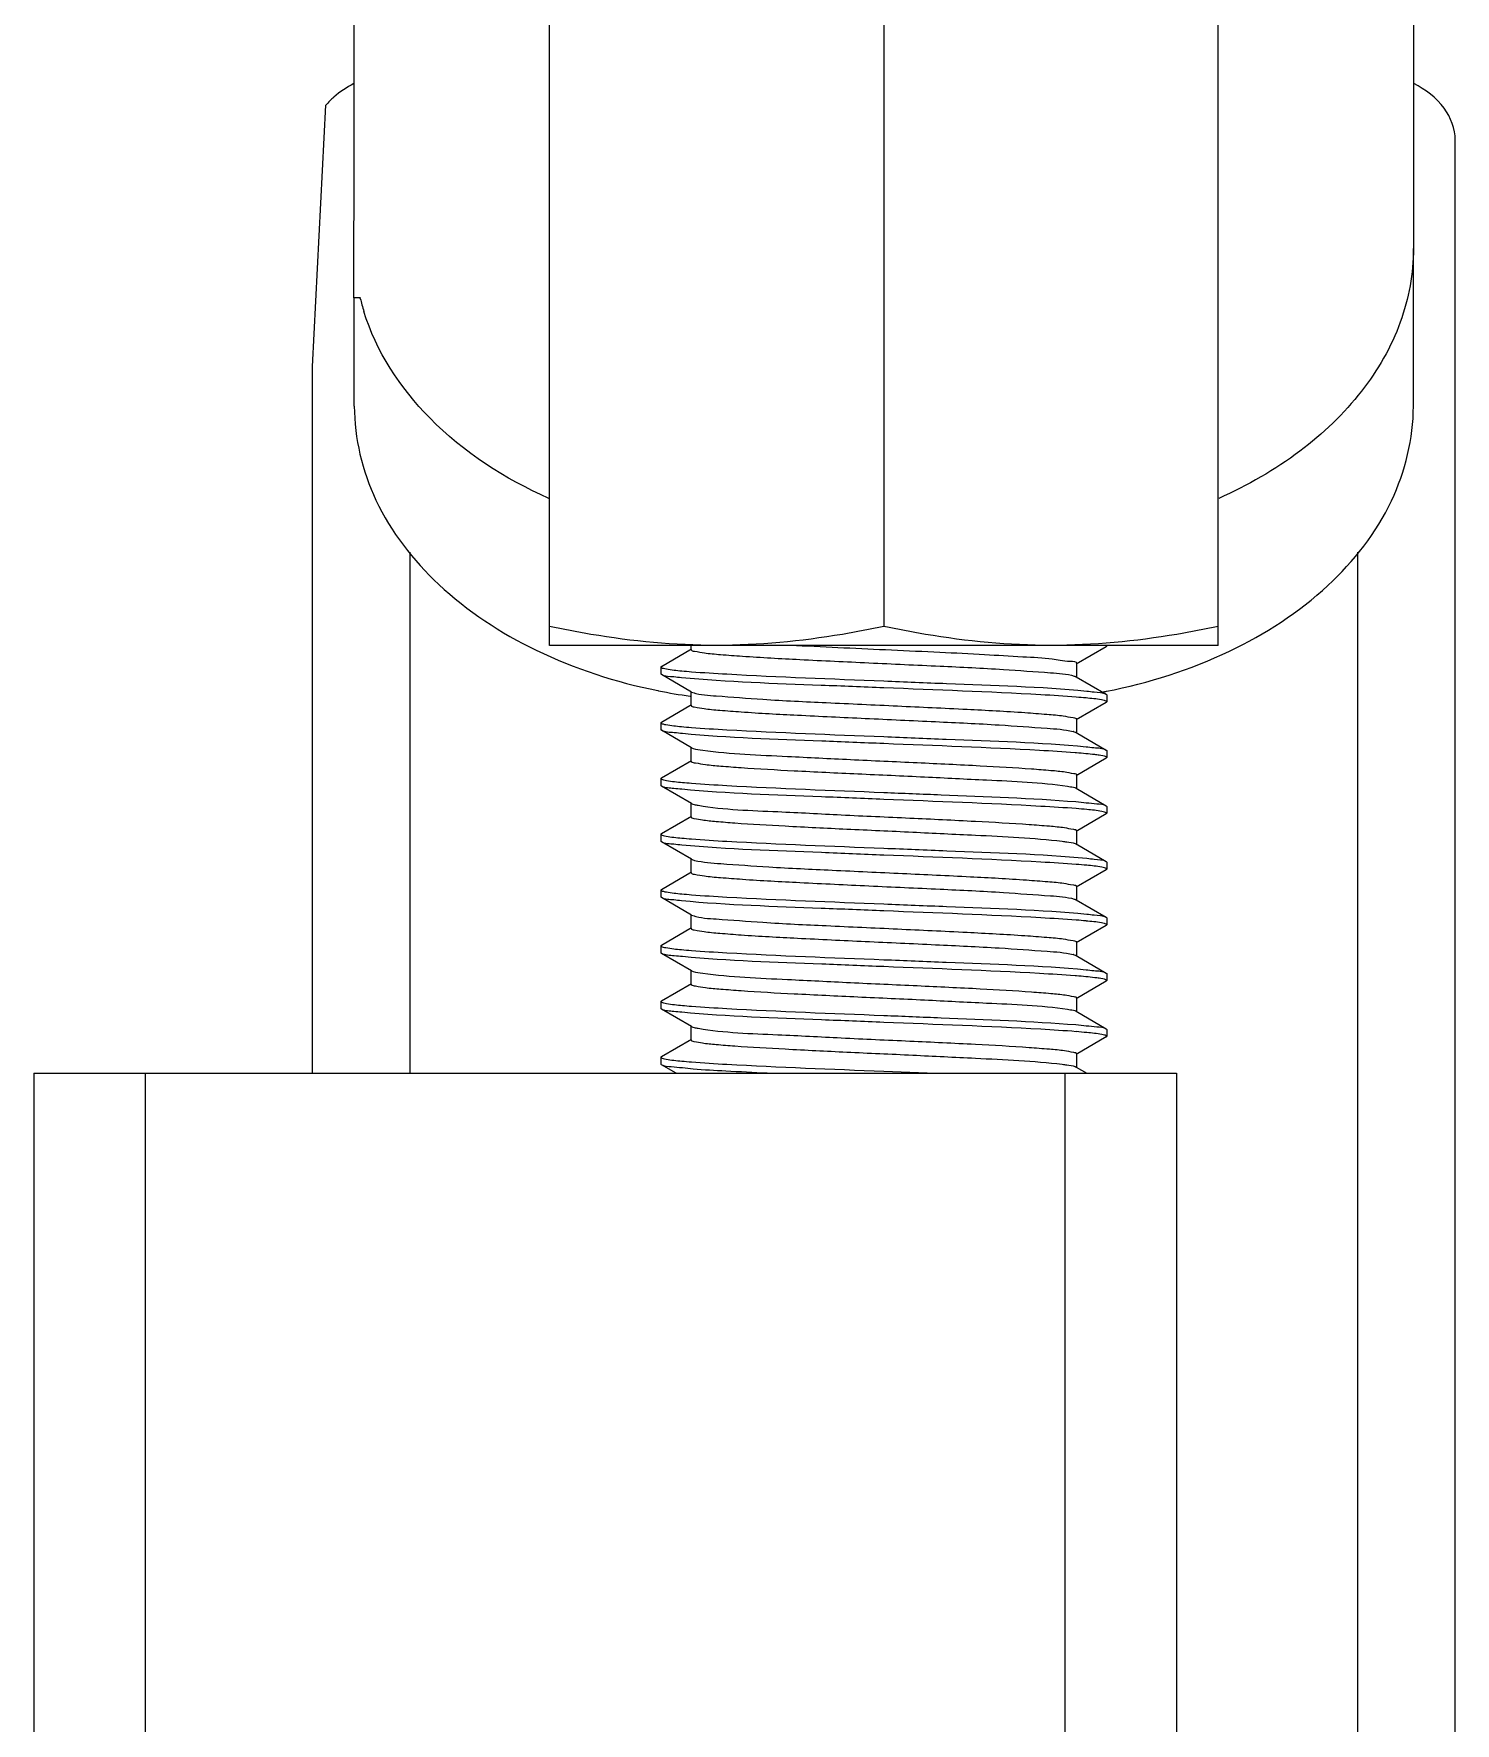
# Model space of a CAD drawing. Extents: x -409572 to -157272, y 600795 to 878326.
# Drawn here: x -396428.8 to -396168.1, y 806928.6 to 807238.3 of the extents above; entities that cross this region are included whole.
import ezdxf

# ---------------------------------------------------------------- set-up
doc = ezdxf.new("R2010")
doc.units = 0
doc.header["$LTSCALE"] = 1000
doc.header["$MEASUREMENT"] = 0
doc.layers.get('0').update_dxf_attribs({"linetype": 'CONTINUOUS'})

msp = doc.modelspace()

# ---------------------------------------------------------------- linework, layer by layer
for p, q in [((-396334.23, 807126.21), (-396334.23, 807517.89)), ((-396211.57, 807126.21), (-396211.57, 807517.89)), ((-396272.9, 807514.43), (-396272.9, 807129.67)), ((-396175.79, 807395.95), (-396175.79, 807198.97)), ((-396370, 807218.21), (-396370, 807343.27)), ((-396377.67, 807177.32), (-396375.21, 807225.25)), ((-396370.09, 807189.94), (-396370, 807218.21)), ((-396168.12, 805551.05), (-396168.12, 807218.85)), ((-396175.79, 807170.06), (-396175.79, 807198.97)), ((-396368.85, 807189.94), (-396370.09, 807189.94)), ((-396370, 807170.06), (-396370, 807189.94)), ((-396368.91, 807189.83), (-396368.93, 807189.92)), ((-396334.23, 807190.31), (-396334.29, 807190.31)), ((-396377.67, 807047.76), (-396377.67, 807177.32)), ((-396359.78, 807047.76), (-396359.78, 807143.29)), ((-396186.01, 805728.83), (-396186.01, 807143.29)), ((-396211.57, 807126.21), (-396334.23, 807126.21)), ((-396313.69, 807122.36), (-396308.14, 807125.58)), ((-396308.25, 807125.45), (-396308.25, 807126.21)), ((-396232.11, 807125.97), (-396237.65, 807122.76)), ((-396232.11, 807125.97), (-396232.01, 807126.09)), ((-396313.69, 807122.36), (-396313.78, 807122.25)), ((-396313.78, 807122.25), (-396313.78, 807120.98)), ((-396237.54, 807122.89), (-396237.54, 807120.34)), ((-396313.69, 807120.86), (-396313.78, 807120.98)), ((-396308.14, 807117.65), (-396313.69, 807120.86)), ((-396237.65, 807120.47), (-396232.11, 807117.25)), ((-396314.33, 807117.92), (-396314.22, 807117.9)), ((-396313.69, 807112.14), (-396308.14, 807115.35)), ((-396308.41, 807116.9), (-396308.28, 807116.89)), ((-396308.25, 807115.23), (-396308.25, 807117.78)), ((-396308.14, 807117.65), (-396307.94, 807117.56)), ((-396232.11, 807115.75), (-396237.65, 807112.54)), ((-396232.41, 807117.73), (-396232.3, 807117.75)), ((-396232.3, 807117.75), (-396232.17, 807117.78)), ((-396232.17, 807117.78), (-396232.09, 807117.79)), ((-396232.11, 807117.25), (-396232.01, 807117.14)), ((-396232.11, 807115.75), (-396232.01, 807115.86)), ((-396232.01, 807117.14), (-396232.01, 807115.86)), ((-396313.69, 807112.14), (-396313.78, 807112.03)), ((-396313.78, 807112.03), (-396313.78, 807110.75)), ((-396237.54, 807112.67), (-396237.54, 807110.11)), ((-396313.69, 807110.64), (-396313.78, 807110.75)), ((-396308.14, 807107.43), (-396313.69, 807110.64)), ((-396237.65, 807110.24), (-396232.11, 807107.03)), ((-396308.25, 807105), (-396308.25, 807107.56)), ((-396237.55, 807106.5), (-396237.84, 807106.52)), ((-396232.11, 807107.03), (-396232.01, 807106.92)), ((-396232.11, 807105.53), (-396232.01, 807105.64)), ((-396232.01, 807106.92), (-396232.01, 807105.64)), ((-396313.69, 807101.92), (-396308.14, 807105.13)), ((-396232.11, 807105.53), (-396237.65, 807102.32)), ((-396313.69, 807101.92), (-396313.78, 807101.81)), ((-396313.78, 807101.81), (-396313.78, 807100.53)), ((-396313.69, 807100.42), (-396313.78, 807100.53)), ((-396308.14, 807097.21), (-396313.69, 807100.42)), ((-396237.65, 807100.02), (-396232.11, 807096.81)), ((-396237.54, 807102.45), (-396237.54, 807099.89)), ((-396308.25, 807094.78), (-396308.25, 807097.34)), ((-396232.11, 807096.81), (-396232.01, 807096.7)), ((-396232.01, 807096.7), (-396232.01, 807095.42)), ((-396313.69, 807091.7), (-396308.14, 807094.91)), ((-396232.11, 807095.31), (-396237.65, 807092.1)), ((-396232.11, 807095.31), (-396232.01, 807095.42)), ((-396313.69, 807091.7), (-396313.78, 807091.59)), ((-396313.78, 807091.59), (-396313.78, 807090.31)), ((-396313.69, 807090.2), (-396313.78, 807090.31)), ((-396308.14, 807086.99), (-396313.69, 807090.2)), ((-396237.54, 807092.23), (-396237.54, 807089.67)), ((-396308.25, 807084.56), (-396308.25, 807087.12)), ((-396237.81, 807089.87), (-396237.65, 807089.8)), ((-396237.65, 807089.8), (-396232.11, 807086.59)), ((-396313.69, 807081.48), (-396308.14, 807084.69)), ((-396232.11, 807085.09), (-396237.65, 807081.87)), ((-396232.11, 807086.59), (-396232.01, 807086.48)), ((-396232.11, 807085.09), (-396232.01, 807085.2)), ((-396232.01, 807086.48), (-396232.01, 807085.2)), ((-396313.69, 807081.48), (-396313.78, 807081.36)), ((-396313.78, 807081.37), (-396313.78, 807080.09)), ((-396237.54, 807082), (-396237.54, 807079.45)), ((-396313.69, 807079.98), (-396313.78, 807080.09)), ((-396308.14, 807076.76), (-396313.69, 807079.98)), ((-396237.65, 807079.58), (-396232.11, 807076.37)), ((-396308.25, 807074.34), (-396308.25, 807076.89)), ((-396308.14, 807076.76), (-396307.94, 807076.68)), ((-396232.11, 807074.86), (-396237.65, 807071.65)), ((-396232.11, 807076.37), (-396232.01, 807076.25)), ((-396232.11, 807074.86), (-396232.01, 807074.98)), ((-396232.01, 807076.25), (-396232.01, 807074.98)), ((-396313.69, 807071.26), (-396308.14, 807074.47)), ((-396237.54, 807071.78), (-396237.54, 807069.23)), ((-396313.69, 807071.26), (-396313.78, 807071.14)), ((-396313.78, 807071.14), (-396313.78, 807069.87)), ((-396313.69, 807069.75), (-396313.78, 807069.87)), ((-396308.14, 807066.54), (-396313.69, 807069.75)), ((-396237.65, 807069.36), (-396232.11, 807066.14)), ((-396308.25, 807064.12), (-396308.25, 807066.67)), ((-396237.55, 807065.61), (-396237.84, 807065.63)), ((-396232.11, 807066.14), (-396232.01, 807066.03)), ((-396232.01, 807066.03), (-396232.01, 807064.75)), ((-396313.69, 807061.03), (-396308.14, 807064.25)), ((-396232.11, 807064.64), (-396237.65, 807061.43)), ((-396232.11, 807064.64), (-396232.01, 807064.75)), ((-396313.69, 807061.03), (-396313.78, 807060.92)), ((-396313.78, 807060.92), (-396313.78, 807059.64)), ((-396313.69, 807059.53), (-396313.78, 807059.64)), ((-396308.14, 807056.32), (-396313.69, 807059.53)), ((-396237.54, 807061.56), (-396237.54, 807059)), ((-396308.25, 807053.89), (-396308.25, 807056.45)), ((-396237.65, 807059.13), (-396232.11, 807055.92)), ((-396313.69, 807050.81), (-396308.14, 807054.02)), ((-396232.11, 807054.42), (-396237.65, 807051.21)), ((-396232.11, 807055.92), (-396232.01, 807055.81)), ((-396232.11, 807054.42), (-396232.01, 807054.53)), ((-396232.01, 807055.81), (-396232.01, 807054.53)), ((-396313.69, 807050.81), (-396313.78, 807050.7)), ((-396313.78, 807050.7), (-396313.78, 807049.42)), ((-396237.54, 807051.34), (-396237.54, 807048.78)), ((-396428.78, 807047.76), (-396428.78, 805350.94)), ((-396428.78, 807047.76), (-396219.23, 807047.76)), ((-396408.34, 807047.76), (-396408.34, 805350.94)), ((-396313.69, 807049.31), (-396313.78, 807049.42)), ((-396311.01, 807047.76), (-396313.69, 807049.31)), ((-396272.9, 807048.14), (-396263.34, 807047.76)), ((-396239.68, 807047.76), (-396239.68, 805350.94)), ((-396237.81, 807048.98), (-396237.65, 807048.91)), ((-396237.65, 807048.91), (-396235.66, 807047.76)), ((-396219.23, 807047.76), (-396219.23, 805350.94))]:
    msp.add_line(p, q)
for centre, radius, start, end in [((-396329.61, 807199.34), 40.43, 193.6087, 197.1011), ((-396299.15, 807237.26), 116.22, 264.6627, 265.5428), ((-396293.83, 807219.85), 103.98, 258.6907, 261.9357), ((-396307.17, 807119.8), 2.36, 250.9561, 252.0907), ((-396246.6, 807001.39), 115.68, 84.6498, 85.5433), ((-396251.8, 807218.98), 103.09, 280.5328, 280.8408), ((-396299.27, 807225.5), 114.68, 264.6243, 265.5438), ((-396239.48, 807105.09), 5.49, 75.6696, 76.5396), ((-396298.93, 807219.34), 118.75, 264.7268, 265.5405), ((-396246.31, 806984.47), 112.15, 84.5514, 85.5534), ((-396299.17, 807206.33), 115.95, 264.6569, 265.5429), ((-396246.38, 806973.42), 112.98, 84.5776, 85.5479), ((-396299.15, 807196.37), 116.22, 264.6627, 265.5428), ((-396307.17, 807078.91), 2.36, 250.9561, 252.0907), ((-396246.6, 806960.51), 115.68, 84.6498, 85.5433), ((-396299.27, 807184.61), 114.68, 264.6243, 265.5438), ((-396239.48, 807064.2), 5.49, 75.6696, 76.5396), ((-396298.93, 807178.45), 118.75, 264.7268, 265.5405), ((-396246.31, 806943.58), 112.15, 84.5514, 85.5534), ((-396299.17, 807165.44), 115.95, 264.6569, 265.5429)]:
    msp.add_arc(centre, radius, start, end)
for points in [[(-396373.77, 807226.73), (-396374.28, 807226.28), (-396374.77, 807225.78), (-396375.21, 807225.25)], [(-396370.06, 807229.2), (-396371.39, 807228.54), (-396372.66, 807227.72), (-396373.77, 807226.73)]]:
    msp.add_open_spline(points, degree=3)
for points, knots in [([(-396168.12, 807218.85), (-396168.12, 807220.9), (-396169.83, 807225.4), (-396173.59, 807228.14), (-396175.74, 807229.2)], [0, 0, 0, 0, 0.461863, 1, 1, 1, 1]), ([(-396175.79, 807198.97), (-396175.79, 807194.4), (-396177.53, 807184.92), (-396184.99, 807172.03), (-396196.59, 807161.01), (-396206.22, 807155.51), (-396211.44, 807153.17)], [0, 0, 0, 0, 0.22414, 0.461145, 0.71917, 1, 1, 1, 1]), ([(-396334.35, 807153.17), (-396342.36, 807156.75), (-396356.56, 807165.77), (-396366, 807180.13), (-396368.25, 807187.45)], [0, 0, 0, 0, 0.533925, 1, 1, 1, 1]), ([(-396370, 807170.06), (-396370, 807164.16), (-396366.99, 807151.72), (-396354.71, 807136.02), (-396336.5, 807124.13), (-396322.02, 807119.47), (-396314.33, 807117.92)], [0, 0, 0, 0, 0.215544, 0.450343, 0.712966, 1, 1, 1, 1]), ([(-396232.09, 807117.79), (-396224.33, 807119.31), (-396209.71, 807123.92), (-396191.29, 807135.81), (-396178.85, 807151.59), (-396175.79, 807164.12), (-396175.79, 807170.06)], [0, 0, 0, 0, 0.287139, 0.549905, 0.784678, 1, 1, 1, 1]), ([(-396303.56, 807126.21), (-396311.28, 807126.21), (-396321.59, 807127.2), (-396331.7, 807129.14), (-396334.23, 807129.67)], [0, 0, 0, 0, 0.749211, 1, 1, 1, 1]), ([(-396272.9, 807129.67), (-396275.42, 807129.14), (-396285.53, 807127.2), (-396295.85, 807126.21), (-396303.56, 807126.21)], [0, 0, 0, 0, 0.250789, 1, 1, 1, 1]), ([(-396242.23, 807126.21), (-396249.94, 807126.21), (-396260.26, 807127.2), (-396270.37, 807129.14), (-396272.9, 807129.67)], [0, 0, 0, 0, 0.749211, 1, 1, 1, 1]), ([(-396211.57, 807129.67), (-396214.09, 807129.14), (-396224.2, 807127.2), (-396234.52, 807126.21), (-396242.23, 807126.21)], [0, 0, 0, 0, 0.250789, 1, 1, 1, 1]), ([(-396308.25, 807125.45), (-396308.25, 807125.22), (-396307.05, 807125.08), (-396305.57, 807124.75), (-396302.45, 807124.51), (-396296.72, 807124.06), (-396287.58, 807123.58), (-396275.52, 807123.01), (-396263.07, 807122.43), (-396251.96, 807121.93), (-396243.78, 807121.27), (-396239.38, 807121.01), (-396237.97, 807120.59)], [0, 0, 0, 0, 0.009703, 0.035887, 0.07813, 0.135078, 0.284815, 0.464601, 0.649729, 0.81476, 0.937049, 1, 1, 1, 1]), ([(-396288.94, 807126.21), (-396283.13, 807125.91), (-396274.35, 807125.52), (-396262.86, 807124.98), (-396254.78, 807124.6), (-396248.07, 807124.14), (-396242.43, 807123.92), (-396239.86, 807123.27), (-396237.54, 807123.3), (-396237.54, 807122.89)], [0, 0, 0, 0, 0.338564, 0.510837, 0.670229, 0.806445, 0.910702, 0.97638, 1, 1, 1, 1]), ([(-396232.01, 807126.09), (-396232.01, 807126.11), (-396232.05, 807126.17), (-396232.1, 807126.2), (-396232.14, 807126.21)], [0, 0, 0, 0, 0.384576, 1, 1, 1, 1]), ([(-396313.78, 807122.25), (-396313.78, 807122.2), (-396313.59, 807122.08), (-396313.43, 807122.04), (-396313.31, 807122.01)], [0, 0, 0, 0, 0.314295, 1, 1, 1, 1]), ([(-396313.31, 807122.01), (-396313.14, 807121.96), (-396312.02, 807121.74), (-396310.9, 807121.63), (-396309.96, 807121.54)], [0, 0, 0, 0, 0.163341, 1, 1, 1, 1]), ([(-396308.18, 807121.39), (-396306.01, 807121.22), (-396294.26, 807120.51), (-396282.49, 807120.08), (-396272.9, 807119.7)], [0, 0, 0, 0, 0.184553, 1, 1, 1, 1]), ([(-396310.02, 807120.27), (-396310.49, 807120.32), (-396311.7, 807120.49), (-396313.02, 807120.48), (-396313.69, 807120.86)], [0, 0, 0, 0, 0.379133, 1, 1, 1, 1]), ([(-396272.9, 807118.42), (-396276.72, 807118.57), (-396289.1, 807119.1), (-396301.5, 807119.46), (-396310.02, 807120.27)], [0, 0, 0, 0, 0.309073, 1, 1, 1, 1]), ([(-396272.9, 807119.7), (-396269.06, 807119.54), (-396256.66, 807119.01), (-396244.23, 807118.66), (-396235.7, 807117.84)], [0, 0, 0, 0, 0.309586, 1, 1, 1, 1]), ([(-396237.61, 807116.73), (-396239.78, 807116.9), (-396251.53, 807117.61), (-396263.3, 807118.04), (-396272.9, 807118.42)], [0, 0, 0, 0, 0.184541, 1, 1, 1, 1]), ([(-396237.97, 807120.59), (-396237.91, 807120.57), (-396237.8, 807120.54), (-396237.7, 807120.49), (-396237.65, 807120.47)], [0, 0, 0, 0, 0.569522, 1, 1, 1, 1]), ([(-396308.25, 807115.23), (-396308.25, 807115), (-396307.08, 807114.86), (-396305.64, 807114.54), (-396302.59, 807114.3), (-396296.99, 807113.85), (-396288.03, 807113.38), (-396276.16, 807112.82), (-396263.83, 807112.25), (-396252.71, 807111.73), (-396244.32, 807111.12), (-396239.76, 807110.8), (-396238.2, 807110.43)], [0, 0, 0, 0, 0.009517, 0.035128, 0.076492, 0.132277, 0.279305, 0.456588, 0.640385, 0.806077, 0.931494, 1, 1, 1, 1]), ([(-396307.89, 807117.55), (-396306.52, 807117.11), (-396302.18, 807116.88), (-396294.08, 807116.2), (-396282.97, 807115.7), (-396270.49, 807115.11), (-396258.37, 807114.55), (-396249.16, 807114.07), (-396243.39, 807113.62), (-396240.24, 807113.37), (-396238.76, 807113.04), (-396237.54, 807112.9), (-396237.54, 807112.67)], [0, 0, 0, 0, 0.061098, 0.182334, 0.347135, 0.532706, 0.713328, 0.863975, 0.921317, 0.963856, 0.990226, 1, 1, 1, 1]), ([(-396232.46, 807116.11), (-396232.64, 807116.15), (-396233.75, 807116.38), (-396234.87, 807116.48), (-396235.82, 807116.57)], [0, 0, 0, 0, 0.16229, 1, 1, 1, 1]), ([(-396235.7, 807117.84), (-396235.24, 807117.79), (-396234.06, 807117.63), (-396232.76, 807117.63), (-396232.11, 807117.25)], [0, 0, 0, 0, 0.378727, 1, 1, 1, 1]), ([(-396232.01, 807115.86), (-396232.01, 807115.92), (-396232.19, 807116.04), (-396232.35, 807116.08), (-396232.46, 807116.11)], [0, 0, 0, 0, 0.315177, 1, 1, 1, 1]), ([(-396313.78, 807112.03), (-396313.78, 807111.98), (-396313.62, 807111.87), (-396313.48, 807111.83), (-396313.38, 807111.8)], [0, 0, 0, 0, 0.319254, 1, 1, 1, 1]), ([(-396309.85, 807110.03), (-396310.34, 807110.08), (-396311.61, 807110.26), (-396312.99, 807110.24), (-396313.69, 807110.64)], [0, 0, 0, 0, 0.380051, 1, 1, 1, 1]), ([(-396313.38, 807111.8), (-396313.2, 807111.75), (-396312.09, 807111.52), (-396310.97, 807111.42), (-396310.02, 807111.33)], [0, 0, 0, 0, 0.159053, 1, 1, 1, 1]), ([(-396272.9, 807108.2), (-396276.69, 807108.35), (-396289.01, 807108.87), (-396301.35, 807109.24), (-396309.85, 807110.03)], [0, 0, 0, 0, 0.307895, 1, 1, 1, 1]), ([(-396308.18, 807111.17), (-396306.02, 807111), (-396294.26, 807110.29), (-396282.49, 807109.86), (-396272.9, 807109.48)], [0, 0, 0, 0, 0.184509, 1, 1, 1, 1]), ([(-396272.9, 807109.48), (-396269.08, 807109.32), (-396256.72, 807108.8), (-396244.33, 807108.43), (-396235.82, 807107.63)], [0, 0, 0, 0, 0.308784, 1, 1, 1, 1]), ([(-396238.12, 807110.41), (-396238.03, 807110.39), (-396237.87, 807110.34), (-396237.71, 807110.28), (-396237.65, 807110.24)], [0, 0, 0, 0, 0.585672, 1, 1, 1, 1]), ([(-396308.14, 807107.43), (-396308.06, 807107.38), (-396307.4, 807107.15), (-396306.71, 807107.07), (-396306.12, 807106.99)], [0, 0, 0, 0, 0.140461, 1, 1, 1, 1]), ([(-396306.12, 807106.99), (-396300.97, 807106.3), (-396291.91, 807105.95), (-396278.79, 807105.26), (-396267, 807104.74), (-396255.95, 807104.2), (-396247.72, 807103.75), (-396242.63, 807103.33), (-396239.89, 807103.1), (-396238.59, 807102.8), (-396237.54, 807102.65), (-396237.54, 807102.45)], [0, 0, 0, 0, 0.226556, 0.394464, 0.573122, 0.741029, 0.877994, 0.929534, 0.967621, 0.99116, 1, 1, 1, 1]), ([(-396237.84, 807106.52), (-396240.01, 807106.69), (-396251.69, 807107.39), (-396263.38, 807107.82), (-396272.9, 807108.2)], [0, 0, 0, 0, 0.186017, 1, 1, 1, 1]), ([(-396233.42, 807106.07), (-396233.68, 807106.11), (-396235.05, 807106.29), (-396236.43, 807106.41), (-396237.55, 807106.5)], [0, 0, 0, 0, 0.190958, 1, 1, 1, 1]), ([(-396235.82, 807107.63), (-396235.34, 807107.58), (-396234.12, 807107.41), (-396232.78, 807107.42), (-396232.11, 807107.03)], [0, 0, 0, 0, 0.379378, 1, 1, 1, 1]), ([(-396232.01, 807105.64), (-396232.01, 807105.69), (-396232.49, 807106.03), (-396232.97, 807106), (-396233.42, 807106.07)], [0, 0, 0, 0, 0.092798, 1, 1, 1, 1]), ([(-396308.25, 807105), (-396308.25, 807104.99), (-396308.25, 807104.97), (-396308.23, 807104.95), (-396308.22, 807104.94)], [0, 0, 0, 0, 0.463467, 1, 1, 1, 1]), ([(-396308.22, 807104.94), (-396308.05, 807104.73), (-396307.06, 807104.62), (-396305.33, 807104.29), (-396302.49, 807104.06), (-396297.1, 807103.64), (-396288.71, 807103.19), (-396277.49, 807102.65), (-396265.71, 807102.14), (-396252.9, 807101.44), (-396244.13, 807101.14), (-396239.23, 807100.4)], [0, 0, 0, 0, 0.011937, 0.038615, 0.07957, 0.133598, 0.274096, 0.443272, 0.620779, 0.785256, 1, 1, 1, 1]), ([(-396313.78, 807101.81), (-396313.78, 807101.75), (-396313.58, 807101.63), (-396313.43, 807101.59), (-396313.3, 807101.56)], [0, 0, 0, 0, 0.312916, 1, 1, 1, 1]), ([(-396309.97, 807099.82), (-396310.44, 807099.87), (-396311.67, 807100.04), (-396313.01, 807100.03), (-396313.69, 807100.42)], [0, 0, 0, 0, 0.379419, 1, 1, 1, 1]), ([(-396313.3, 807101.56), (-396313.12, 807101.51), (-396311.98, 807101.29), (-396310.82, 807101.18), (-396309.85, 807101.09)], [0, 0, 0, 0, 0.163149, 1, 1, 1, 1]), ([(-396272.9, 807097.98), (-396276.71, 807098.13), (-396289.07, 807098.65), (-396301.45, 807099.02), (-396309.97, 807099.82)], [0, 0, 0, 0, 0.308711, 1, 1, 1, 1]), ([(-396308.17, 807100.95), (-396306, 807100.78), (-396294.25, 807100.07), (-396282.49, 807099.64), (-396272.9, 807099.25)], [0, 0, 0, 0, 0.184619, 1, 1, 1, 1]), ([(-396239.23, 807100.4), (-396239.04, 807100.37), (-396238.51, 807100.27), (-396237.96, 807100.2), (-396237.65, 807100.02)], [0, 0, 0, 0, 0.353551, 1, 1, 1, 1]), ([(-396308.14, 807097.21), (-396308.01, 807097.13), (-396307.61, 807097.02), (-396307.21, 807096.94), (-396306.96, 807096.9)], [0, 0, 0, 0, 0.374139, 1, 1, 1, 1]), ([(-396306.96, 807096.9), (-396302.13, 807096.07), (-396293.33, 807095.84), (-396280.39, 807095.1), (-396268.31, 807094.58), (-396256.85, 807094.02), (-396248.26, 807093.56), (-396242.91, 807093.13), (-396240.02, 807092.89), (-396238.65, 807092.58), (-396237.54, 807092.44), (-396237.54, 807092.23)], [0, 0, 0, 0, 0.210773, 0.377666, 0.558838, 0.731273, 0.873076, 0.926648, 0.966309, 0.990838, 1, 1, 1, 1]), ([(-396272.9, 807099.25), (-396269.4, 807099.11), (-396257.65, 807098.63), (-396245.9, 807098.21), (-396237.67, 807097.56)], [0, 0, 0, 0, 0.297814, 1, 1, 1, 1]), ([(-396237.61, 807096.28), (-396239.78, 807096.45), (-396251.53, 807097.16), (-396263.3, 807097.59), (-396272.9, 807097.98)], [0, 0, 0, 0, 0.184504, 1, 1, 1, 1]), ([(-396237.67, 807097.56), (-396236.39, 807097.46), (-396234.58, 807097.21), (-396232.62, 807097.11), (-396232.11, 807096.81)], [0, 0, 0, 0, 0.683777, 1, 1, 1, 1]), ([(-396308.25, 807094.78), (-396308.25, 807094.58), (-396307.24, 807094.43), (-396305.96, 807094.15), (-396303.3, 807093.91), (-396298.33, 807093.5), (-396290.29, 807093.05), (-396279.45, 807092.52), (-396267.81, 807092), (-396254.63, 807091.33), (-396245.46, 807090.95), (-396240.17, 807090.3)], [0, 0, 0, 0, 0.008683, 0.031763, 0.069103, 0.119686, 0.254361, 0.420111, 0.597552, 0.765912, 1, 1, 1, 1]), ([(-396232.43, 807095.65), (-396232.59, 807095.7), (-396233.66, 807095.92), (-396234.75, 807096.03), (-396235.66, 807096.11)], [0, 0, 0, 0, 0.160861, 1, 1, 1, 1]), ([(-396232.01, 807095.42), (-396232.01, 807095.47), (-396232.18, 807095.58), (-396232.32, 807095.62), (-396232.43, 807095.65)], [0, 0, 0, 0, 0.319044, 1, 1, 1, 1]), ([(-396313.78, 807091.59), (-396313.78, 807091.54), (-396313.62, 807091.42), (-396313.47, 807091.38), (-396313.37, 807091.35)], [0, 0, 0, 0, 0.318137, 1, 1, 1, 1]), ([(-396309.96, 807089.6), (-396310.43, 807089.64), (-396311.66, 807089.82), (-396313.01, 807089.8), (-396313.69, 807090.2)], [0, 0, 0, 0, 0.379512, 1, 1, 1, 1]), ([(-396313.37, 807091.35), (-396313.19, 807091.31), (-396312.07, 807091.08), (-396310.92, 807090.97), (-396309.97, 807090.88)], [0, 0, 0, 0, 0.159502, 1, 1, 1, 1]), ([(-396308.18, 807090.73), (-396306.01, 807090.55), (-396294.26, 807089.84), (-396282.49, 807089.41), (-396272.9, 807089.03)], [0, 0, 0, 0, 0.184538, 1, 1, 1, 1]), ([(-396240.17, 807090.3), (-396239.9, 807090.27), (-396239.11, 807090.16), (-396238.3, 807090.06), (-396237.81, 807089.87)], [0, 0, 0, 0, 0.341642, 1, 1, 1, 1]), ([(-396272.9, 807087.75), (-396276.71, 807087.91), (-396289.07, 807088.43), (-396301.44, 807088.8), (-396309.96, 807089.6)], [0, 0, 0, 0, 0.308641, 1, 1, 1, 1]), ([(-396272.9, 807089.03), (-396269.05, 807088.88), (-396256.63, 807088.35), (-396244.2, 807087.99), (-396235.66, 807087.17)], [0, 0, 0, 0, 0.309919, 1, 1, 1, 1]), ([(-396237.61, 807086.06), (-396239.77, 807086.23), (-396251.53, 807086.94), (-396263.3, 807087.37), (-396272.9, 807087.75)], [0, 0, 0, 0, 0.184493, 1, 1, 1, 1]), ([(-396235.66, 807087.17), (-396235.21, 807087.13), (-396234.03, 807086.96), (-396232.75, 807086.96), (-396232.11, 807086.59)], [0, 0, 0, 0, 0.378482, 1, 1, 1, 1]), ([(-396308.25, 807084.56), (-396308.25, 807084.33), (-396307.05, 807084.19), (-396305.57, 807083.86), (-396302.45, 807083.62), (-396296.72, 807083.17), (-396287.58, 807082.69), (-396275.52, 807082.12), (-396263.07, 807081.54), (-396251.96, 807081.04), (-396243.78, 807080.38), (-396239.38, 807080.12), (-396237.97, 807079.7)], [0, 0, 0, 0, 0.009703, 0.035887, 0.07813, 0.135078, 0.284815, 0.464601, 0.649729, 0.81476, 0.937049, 1, 1, 1, 1]), ([(-396308.14, 807086.99), (-396308.07, 807086.95), (-396307.89, 807086.88), (-396307.7, 807086.83), (-396307.59, 807086.8)], [0, 0, 0, 0, 0.406881, 1, 1, 1, 1]), ([(-396307.59, 807086.8), (-396306.03, 807086.43), (-396301.46, 807086.11), (-396293.08, 807085.5), (-396281.95, 807084.98), (-396269.62, 807084.41), (-396257.76, 807083.85), (-396248.8, 807083.38), (-396243.2, 807082.93), (-396240.15, 807082.69), (-396238.72, 807082.37), (-396237.54, 807082.23), (-396237.54, 807082)], [0, 0, 0, 0, 0.068576, 0.194029, 0.359725, 0.543506, 0.720761, 0.867753, 0.923531, 0.964877, 0.99049, 1, 1, 1, 1]), ([(-396232.43, 807085.43), (-396232.6, 807085.48), (-396233.68, 807085.7), (-396234.78, 807085.81), (-396235.7, 807085.9)], [0, 0, 0, 0, 0.160696, 1, 1, 1, 1]), ([(-396232.01, 807085.2), (-396232.01, 807085.25), (-396232.18, 807085.36), (-396232.32, 807085.4), (-396232.43, 807085.43)], [0, 0, 0, 0, 0.318595, 1, 1, 1, 1]), ([(-396313.78, 807081.36), (-396313.78, 807081.31), (-396313.59, 807081.19), (-396313.43, 807081.15), (-396313.31, 807081.12)], [0, 0, 0, 0, 0.314295, 1, 1, 1, 1]), ([(-396313.31, 807081.12), (-396313.14, 807081.07), (-396312.02, 807080.85), (-396310.9, 807080.74), (-396309.96, 807080.66)], [0, 0, 0, 0, 0.163341, 1, 1, 1, 1]), ([(-396310.02, 807079.38), (-396310.49, 807079.43), (-396311.7, 807079.6), (-396313.02, 807079.59), (-396313.69, 807079.98)], [0, 0, 0, 0, 0.379133, 1, 1, 1, 1]), ([(-396272.9, 807077.53), (-396276.72, 807077.68), (-396289.1, 807078.21), (-396301.5, 807078.57), (-396310.02, 807079.38)], [0, 0, 0, 0, 0.309073, 1, 1, 1, 1]), ([(-396308.18, 807080.5), (-396306.01, 807080.33), (-396294.26, 807079.62), (-396282.49, 807079.19), (-396272.9, 807078.81)], [0, 0, 0, 0, 0.184553, 1, 1, 1, 1]), ([(-396272.9, 807078.81), (-396269.06, 807078.66), (-396256.66, 807078.13), (-396244.23, 807077.77), (-396235.7, 807076.95)], [0, 0, 0, 0, 0.309586, 1, 1, 1, 1]), ([(-396237.97, 807079.7), (-396237.91, 807079.68), (-396237.8, 807079.65), (-396237.7, 807079.6), (-396237.65, 807079.58)], [0, 0, 0, 0, 0.569522, 1, 1, 1, 1]), ([(-396307.89, 807076.66), (-396306.52, 807076.22), (-396302.18, 807075.99), (-396294.08, 807075.31), (-396282.97, 807074.81), (-396270.49, 807074.23), (-396258.37, 807073.66), (-396249.16, 807073.18), (-396243.39, 807072.73), (-396240.24, 807072.49), (-396238.76, 807072.15), (-396237.54, 807072.01), (-396237.54, 807071.78)], [0, 0, 0, 0, 0.061098, 0.182334, 0.347135, 0.532706, 0.713328, 0.863975, 0.921317, 0.963856, 0.990226, 1, 1, 1, 1]), ([(-396237.61, 807075.84), (-396239.78, 807076.01), (-396251.53, 807076.72), (-396263.3, 807077.15), (-396272.9, 807077.53)], [0, 0, 0, 0, 0.184541, 1, 1, 1, 1]), ([(-396232.46, 807075.22), (-396232.64, 807075.27), (-396233.75, 807075.49), (-396234.87, 807075.6), (-396235.82, 807075.68)], [0, 0, 0, 0, 0.16229, 1, 1, 1, 1]), ([(-396235.7, 807076.95), (-396235.24, 807076.91), (-396234.06, 807076.74), (-396232.76, 807076.75), (-396232.11, 807076.37)], [0, 0, 0, 0, 0.378727, 1, 1, 1, 1]), ([(-396232.01, 807074.98), (-396232.01, 807075.03), (-396232.19, 807075.15), (-396232.35, 807075.19), (-396232.46, 807075.22)], [0, 0, 0, 0, 0.315177, 1, 1, 1, 1]), ([(-396308.25, 807074.34), (-396308.25, 807074.11), (-396307.08, 807073.97), (-396305.64, 807073.65), (-396302.59, 807073.41), (-396296.99, 807072.96), (-396288.03, 807072.49), (-396276.16, 807071.93), (-396263.83, 807071.36), (-396252.71, 807070.84), (-396244.32, 807070.23), (-396239.76, 807069.92), (-396238.2, 807069.54)], [0, 0, 0, 0, 0.009517, 0.035128, 0.076492, 0.132277, 0.279305, 0.456588, 0.640385, 0.806077, 0.931494, 1, 1, 1, 1]), ([(-396313.78, 807071.14), (-396313.78, 807071.09), (-396313.62, 807070.98), (-396313.48, 807070.94), (-396313.38, 807070.91)], [0, 0, 0, 0, 0.319254, 1, 1, 1, 1]), ([(-396309.85, 807069.15), (-396310.34, 807069.19), (-396311.61, 807069.37), (-396312.99, 807069.35), (-396313.69, 807069.75)], [0, 0, 0, 0, 0.380051, 1, 1, 1, 1]), ([(-396313.38, 807070.91), (-396313.2, 807070.86), (-396312.09, 807070.64), (-396310.97, 807070.53), (-396310.02, 807070.44)], [0, 0, 0, 0, 0.159053, 1, 1, 1, 1]), ([(-396272.9, 807067.31), (-396276.69, 807067.46), (-396289.01, 807067.98), (-396301.35, 807068.36), (-396309.85, 807069.15)], [0, 0, 0, 0, 0.307895, 1, 1, 1, 1]), ([(-396308.18, 807070.28), (-396306.02, 807070.11), (-396294.26, 807069.4), (-396282.49, 807068.97), (-396272.9, 807068.59)], [0, 0, 0, 0, 0.184509, 1, 1, 1, 1]), ([(-396272.9, 807068.59), (-396269.08, 807068.44), (-396256.72, 807067.91), (-396244.33, 807067.54), (-396235.82, 807066.74)], [0, 0, 0, 0, 0.308784, 1, 1, 1, 1]), ([(-396238.12, 807069.52), (-396238.03, 807069.5), (-396237.87, 807069.45), (-396237.71, 807069.39), (-396237.65, 807069.36)], [0, 0, 0, 0, 0.585672, 1, 1, 1, 1]), ([(-396308.14, 807066.54), (-396308.06, 807066.49), (-396307.4, 807066.27), (-396306.71, 807066.18), (-396306.12, 807066.1)], [0, 0, 0, 0, 0.140461, 1, 1, 1, 1]), ([(-396306.12, 807066.1), (-396300.97, 807065.41), (-396291.91, 807065.06), (-396278.79, 807064.37), (-396267, 807063.85), (-396255.95, 807063.31), (-396247.72, 807062.86), (-396242.63, 807062.44), (-396239.89, 807062.21), (-396238.59, 807061.91), (-396237.54, 807061.76), (-396237.54, 807061.56)], [0, 0, 0, 0, 0.226556, 0.394464, 0.573122, 0.741029, 0.877994, 0.929534, 0.967621, 0.99116, 1, 1, 1, 1]), ([(-396237.84, 807065.63), (-396240.01, 807065.8), (-396251.69, 807066.5), (-396263.38, 807066.93), (-396272.9, 807067.31)], [0, 0, 0, 0, 0.186017, 1, 1, 1, 1]), ([(-396233.42, 807065.18), (-396233.68, 807065.22), (-396235.05, 807065.41), (-396236.43, 807065.52), (-396237.55, 807065.61)], [0, 0, 0, 0, 0.190958, 1, 1, 1, 1]), ([(-396235.82, 807066.74), (-396235.34, 807066.7), (-396234.12, 807066.52), (-396232.78, 807066.53), (-396232.11, 807066.14)], [0, 0, 0, 0, 0.379378, 1, 1, 1, 1]), ([(-396308.25, 807064.12), (-396308.25, 807064.11), (-396308.25, 807064.08), (-396308.23, 807064.06), (-396308.22, 807064.05)], [0, 0, 0, 0, 0.463467, 1, 1, 1, 1]), ([(-396308.22, 807064.05), (-396308.05, 807063.84), (-396307.06, 807063.73), (-396305.33, 807063.4), (-396302.49, 807063.18), (-396297.1, 807062.75), (-396288.71, 807062.31), (-396277.49, 807061.76), (-396265.71, 807061.25), (-396252.9, 807060.55), (-396244.13, 807060.25), (-396239.23, 807059.51)], [0, 0, 0, 0, 0.011937, 0.038615, 0.07957, 0.133598, 0.274096, 0.443272, 0.620779, 0.785256, 1, 1, 1, 1]), ([(-396232.01, 807064.75), (-396232.01, 807064.8), (-396232.49, 807065.14), (-396232.97, 807065.11), (-396233.42, 807065.18)], [0, 0, 0, 0, 0.092798, 1, 1, 1, 1]), ([(-396313.78, 807060.92), (-396313.78, 807060.86), (-396313.58, 807060.74), (-396313.43, 807060.7), (-396313.3, 807060.67)], [0, 0, 0, 0, 0.312916, 1, 1, 1, 1]), ([(-396309.97, 807058.94), (-396310.44, 807058.98), (-396311.67, 807059.15), (-396313.01, 807059.14), (-396313.69, 807059.53)], [0, 0, 0, 0, 0.379419, 1, 1, 1, 1]), ([(-396313.3, 807060.67), (-396313.12, 807060.62), (-396311.98, 807060.4), (-396310.82, 807060.29), (-396309.85, 807060.2)], [0, 0, 0, 0, 0.163149, 1, 1, 1, 1]), ([(-396308.17, 807060.06), (-396306, 807059.89), (-396294.25, 807059.18), (-396282.49, 807058.75), (-396272.9, 807058.37)], [0, 0, 0, 0, 0.184619, 1, 1, 1, 1]), ([(-396239.23, 807059.51), (-396239.04, 807059.48), (-396238.51, 807059.39), (-396237.96, 807059.31), (-396237.65, 807059.13)], [0, 0, 0, 0, 0.353551, 1, 1, 1, 1]), ([(-396272.9, 807057.09), (-396276.71, 807057.24), (-396289.07, 807057.77), (-396301.45, 807058.13), (-396309.97, 807058.94)], [0, 0, 0, 0, 0.308711, 1, 1, 1, 1]), ([(-396308.14, 807056.32), (-396308.01, 807056.24), (-396307.61, 807056.13), (-396307.21, 807056.05), (-396306.96, 807056.01)], [0, 0, 0, 0, 0.374139, 1, 1, 1, 1]), ([(-396272.9, 807058.37), (-396269.4, 807058.23), (-396257.65, 807057.74), (-396245.9, 807057.32), (-396237.67, 807056.68)], [0, 0, 0, 0, 0.297814, 1, 1, 1, 1]), ([(-396237.61, 807055.39), (-396239.78, 807055.57), (-396251.53, 807056.28), (-396263.3, 807056.71), (-396272.9, 807057.09)], [0, 0, 0, 0, 0.184504, 1, 1, 1, 1]), ([(-396237.67, 807056.68), (-396236.39, 807056.58), (-396234.58, 807056.32), (-396232.62, 807056.22), (-396232.11, 807055.92)], [0, 0, 0, 0, 0.683777, 1, 1, 1, 1]), ([(-396308.25, 807053.89), (-396308.25, 807053.7), (-396307.24, 807053.54), (-396305.96, 807053.26), (-396303.3, 807053.02), (-396298.33, 807052.61), (-396290.29, 807052.17), (-396279.45, 807051.63), (-396267.81, 807051.12), (-396254.63, 807050.44), (-396245.46, 807050.06), (-396240.17, 807049.41)], [0, 0, 0, 0, 0.008683, 0.031763, 0.069103, 0.119686, 0.254361, 0.420111, 0.597552, 0.765912, 1, 1, 1, 1]), ([(-396306.96, 807056.01), (-396302.13, 807055.18), (-396293.33, 807054.95), (-396280.39, 807054.21), (-396268.31, 807053.69), (-396256.85, 807053.14), (-396248.26, 807052.68), (-396242.91, 807052.25), (-396240.02, 807052.01), (-396238.65, 807051.7), (-396237.54, 807051.55), (-396237.54, 807051.34)], [0, 0, 0, 0, 0.210773, 0.377666, 0.558838, 0.731273, 0.873076, 0.926648, 0.966309, 0.990838, 1, 1, 1, 1]), ([(-396232.43, 807054.77), (-396232.59, 807054.81), (-396233.66, 807055.03), (-396234.75, 807055.14), (-396235.66, 807055.23)], [0, 0, 0, 0, 0.160861, 1, 1, 1, 1]), ([(-396232.01, 807054.53), (-396232.01, 807054.58), (-396232.18, 807054.7), (-396232.32, 807054.74), (-396232.43, 807054.77)], [0, 0, 0, 0, 0.319044, 1, 1, 1, 1]), ([(-396313.78, 807050.7), (-396313.78, 807050.65), (-396313.62, 807050.53), (-396313.47, 807050.5), (-396313.37, 807050.47)], [0, 0, 0, 0, 0.318137, 1, 1, 1, 1]), ([(-396313.37, 807050.47), (-396313.19, 807050.42), (-396312.07, 807050.19), (-396310.92, 807050.08), (-396309.97, 807049.99)], [0, 0, 0, 0, 0.159502, 1, 1, 1, 1]), ([(-396294.27, 807047.76), (-396296.81, 807047.88), (-396301.33, 807048.13), (-396307.24, 807048.42), (-396311.1, 807048.9), (-396313.15, 807049), (-396313.69, 807049.31)], [0, 0, 0, 0, 0.391004, 0.698367, 0.904941, 1, 1, 1, 1]), ([(-396308.18, 807049.84), (-396306.01, 807049.67), (-396294.26, 807048.96), (-396282.49, 807048.53), (-396272.9, 807048.14)], [0, 0, 0, 0, 0.184538, 1, 1, 1, 1]), ([(-396240.17, 807049.41), (-396239.9, 807049.38), (-396239.11, 807049.27), (-396238.3, 807049.17), (-396237.81, 807048.98)], [0, 0, 0, 0, 0.341642, 1, 1, 1, 1])]:
    msp.add_open_spline(points, degree=3, knots=knots)

doc.saveas('drawing.dxf')
